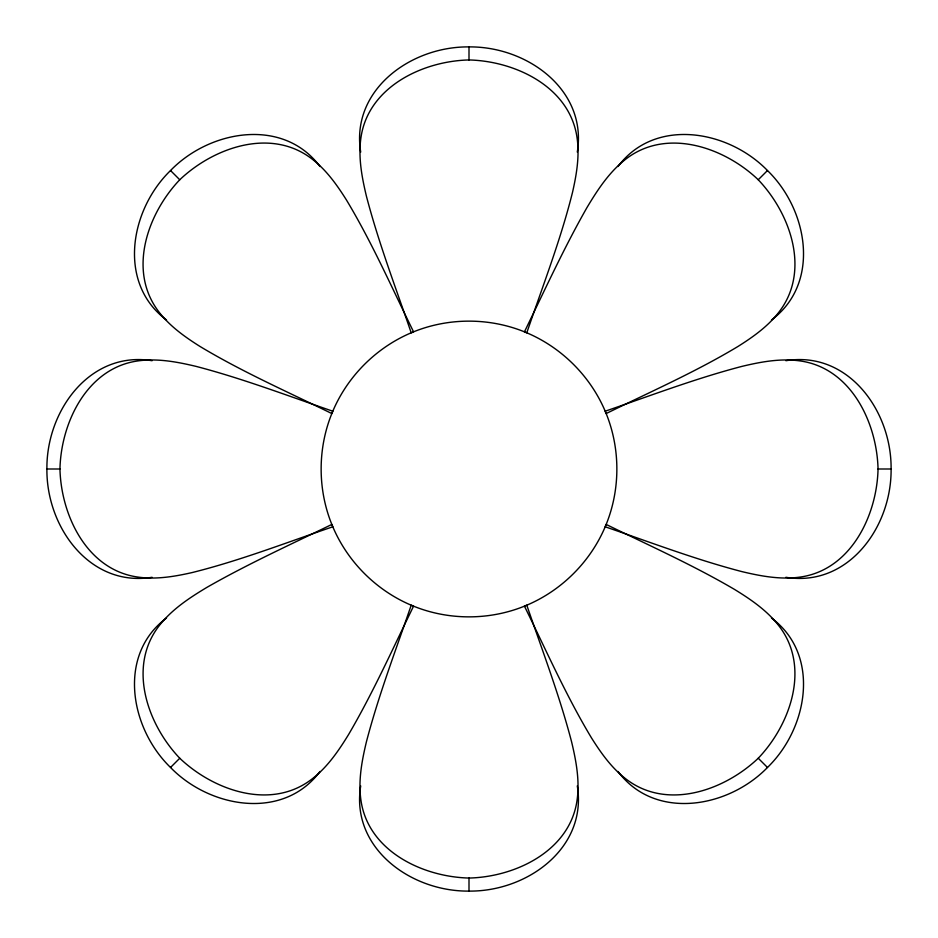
<?xml version="1.0" encoding="UTF-8"?>
<svg xmlns="http://www.w3.org/2000/svg" width="938" height="938" viewBox="0 0 938 938"><rect width="100%" height="100%" fill="white"/><g stroke="black" fill="none" stroke-linecap="round" stroke-linejoin="round"><path stroke-width="1.41" d="M152.085 577.292C90.236 587.505 46.29 527.531 46.9 469C46.29 410.469 90.236 350.495 152.085 360.708M59.95 469C61.04 422.51 87.07 368.2 137.616 360.954C157.232 358.117 177.094 361.845 196.148 366.406C242.567 378.518 287.474 395.684 332.802 411.207C317.255 447.731 317.255 490.269 332.802 526.793C286.184 542.656 240.105 560.607 192.267 572.532C174.234 576.636 155.438 579.801 136.971 576.94C86.73 569.307 61.099 515.279 59.95 469L46.9 469M878.05 469C876.96 515.49 850.93 569.8 800.384 577.046C780.768 579.883 760.906 576.155 741.852 571.594C695.433 559.494 650.526 542.316 605.198 526.793C620.745 490.269 620.745 447.731 605.198 411.207C650.538 395.684 695.433 378.518 741.852 366.406C761.105 361.798 781.225 358.023 801.029 361.06C851.27 368.693 876.901 422.721 878.05 469L891.1 469C891.71 527.531 847.764 587.505 785.915 577.292M360.708 785.915C350.495 847.764 410.469 891.71 469 891.1C527.531 891.71 587.505 847.764 577.292 785.915M577.292 152.085C587.505 90.236 527.531 46.29 469 46.9C410.469 46.29 350.495 90.236 360.708 152.085M319.987 166.518C283.428 117.332 210.124 129.69 170.528 170.528C129.69 210.124 117.332 283.428 166.518 319.987M179.756 179.756C147.841 213.289 127.767 269.628 157.889 310.548C168.934 325.627 184.458 336.672 200.111 346.521C242.367 371.929 287.649 391.826 331.829 413.564C346.661 376.736 376.736 346.661 413.564 331.829C391.791 287.661 371.929 242.367 346.521 200.111C336.672 184.458 325.627 168.934 310.548 157.889C269.628 127.767 213.289 147.841 179.756 179.756L170.528 170.528M618.013 166.518C654.572 117.332 727.876 129.69 767.472 170.528C808.31 210.124 820.668 283.428 771.482 319.987M319.987 771.482C283.428 820.668 210.124 808.31 170.528 767.472C129.69 727.876 117.332 654.572 166.518 618.013M758.244 758.244C790.347 724.605 810.338 667.786 779.724 626.924C767.87 611.048 751.186 599.64 734.477 589.392C693.1 565.133 649.213 545.506 606.171 524.436C591.339 561.264 561.264 591.339 524.436 606.171C546.197 650.339 566.071 695.633 591.479 737.889C601.328 753.542 612.373 769.066 627.452 780.111C668.372 810.233 724.711 790.159 758.244 758.244L767.472 767.472C808.31 727.876 820.668 654.572 771.482 618.013M170.528 767.472L179.756 758.244C147.653 724.605 127.662 667.786 158.276 626.924C170.974 609.97 189.054 598.081 207.005 587.317C247.456 564.16 289.959 544.849 331.829 524.436C346.661 561.264 376.736 591.339 413.564 606.171C392.483 649.202 372.867 693.1 348.608 734.477C338.255 751.35 326.705 768.245 310.548 780.111C269.628 810.233 213.289 790.159 179.756 758.244M758.244 179.756C724.499 147.465 667.188 127.545 626.408 158.663C609.571 171.49 597.752 189.546 587.024 207.474C564.019 247.808 544.767 290.123 524.436 331.829C561.264 346.661 591.339 376.736 606.171 413.564C650.351 391.826 695.633 371.929 737.889 346.521C753.542 336.672 769.066 325.627 780.111 310.548C810.233 269.628 790.159 213.289 758.244 179.756L767.472 170.528M767.472 767.472C727.876 808.31 654.572 820.668 618.013 771.482M785.915 360.708C847.764 350.495 891.71 410.469 891.1 469M469 59.95C422.51 61.04 368.2 87.07 360.954 137.616C358.117 157.232 361.845 177.094 366.406 196.148C378.518 242.567 395.672 287.474 411.207 332.802C447.731 317.255 490.269 317.255 526.793 332.802C542.656 286.184 560.607 240.105 572.532 192.267C576.636 174.234 579.801 155.438 576.94 136.971C569.307 86.73 515.279 61.099 469 59.95L469 46.9M469 878.05C515.49 876.96 569.8 850.93 577.046 800.384C579.883 780.768 576.155 760.906 571.594 741.852C559.482 695.433 542.316 650.526 526.793 605.198C490.269 620.745 447.731 620.745 411.207 605.198C395.684 650.538 378.518 695.433 366.406 741.852C361.798 761.105 358.023 781.225 361.06 801.029C368.693 851.27 422.721 876.901 469 878.05L469 891.1"/></g></svg>
